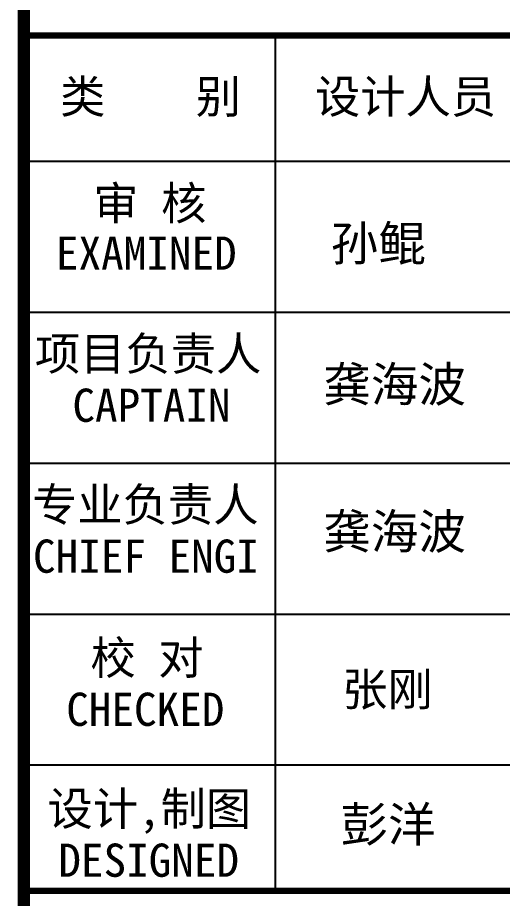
# Model space of a CAD drawing. Extents: x 69728788 to 150676229, y 15322671 to 43663798.
# Drawn here: x 75341197 to 75345612, y 19567700 to 19575722 of the extents above; entities that cross this region are included whole.
import ezdxf

# ---------------------------------------------------------------- set-up
doc = ezdxf.new("R2010")
doc.units = 0
doc.header["$LTSCALE"] = 1000
doc.header["$MEASUREMENT"] = 0
doc.layers.add('图框', color=253, linetype='CONTINUOUS')
doc.styles.add('STYLE-黑体', font='simhei.ttf')

msp = doc.modelspace()

# ---------------------------------------------------------------- linework, layer by layer
at = {"layer": '图框', "color": 0}
for p, q in [((75341253.6, 19574413.2), (75348164.3, 19574413.2)), ((75341253.6, 19574413.2), (75348164.3, 19574413.2)), ((75341253.6, 19573038.8), (75348164.3, 19573038.8)), ((75341253.6, 19571664.3), (75348164.3, 19571664.3)), ((75341253.6, 19570289.8), (75348164.3, 19570289.8)), ((75341253.6, 19568915.3), (75348164.3, 19568915.3))]:
    msp.add_line(p, q, dxfattribs=at)
at = {"layer": '图框', "color": 4, "const_width": 113.4}
msp.add_lwpolyline([(75348164.3, 19519612.8), (75341253.6, 19519612.8), (75341253.6, 19585622.8), (75348164.3, 19585622.8)], dxfattribs=at)
msp.add_lwpolyline([(75348164.3, 19519612.8), (75341253.6, 19519612.8), (75341253.6, 19585622.8), (75348164.3, 19585622.8)], dxfattribs=at)
at = {"layer": '图框', "color": 0, "const_width": 57.5}
msp.add_lwpolyline([(75341253.6, 19575558.6), (75348164.3, 19575558.6), (75348164.3, 19563875.6), (75341253.6, 19563875.6)], close=True, dxfattribs=at)
at = {"layer": '图框', "color": 0}
for points in [[(75343544.4, 19574413.2), (75343544.4, 19575558.6)], [(75343544.4, 19567769.9), (75343544.4, 19574413.2)]]:
    msp.add_lwpolyline(points, dxfattribs=at)
at = {"layer": '图框', "color": 0, "const_width": 57.5}
msp.add_lwpolyline([(75341253.6, 19567769.9), (75348164.3, 19567769.9)], dxfattribs=at)

# ---------------------------------------------------------------- texts
at = {"layer": '图框', "color": 0, "style": 'STYLE-黑体'}
for s, p in [('类    别 ', (75341584, 19574851.2)), ('设计人员', (75343905.3, 19574851.2)), ('审 核', (75341886.2, 19573879.8)), ('EXAMINED ', (75341546.1, 19573425.6)), ('项目负责人', (75341354.1, 19572509.8)), ('CAPTAIN', (75341696.2, 19572040.2)), ('专业负责人', (75341328.4, 19571135.4)), ('CHIEF ENGI', (75341337.3, 19570665.7)), ('校 对', (75341860.4, 19569740.8)), ('CHECKED  ', (75341639.8, 19569271.2)), ('设计,制图', (75341469.2, 19568366.3)), ('DESIGNED ', (75341568, 19567896.7))]:
    msp.add_text(s, height=302.39, dxfattribs=at).set_placement(p)
at = {"layer": '图框', "color": 4, "style": 'STYLE-黑体'}
for s, height, p in [('孙鲲', 317.5, (75344049.1, 19573506.2)), ('龚海波', 317.5, (75343981.1, 19572223)), ('龚海波', 317.5, (75343981.1, 19570882.9)), ('张刚', 302.39, (75344152.7, 19569453)), ('彭洋', 317.5, (75344137.2, 19568215.1))]:
    msp.add_text(s, height=height, dxfattribs=at).set_placement(p)

doc.saveas('drawing.dxf')
